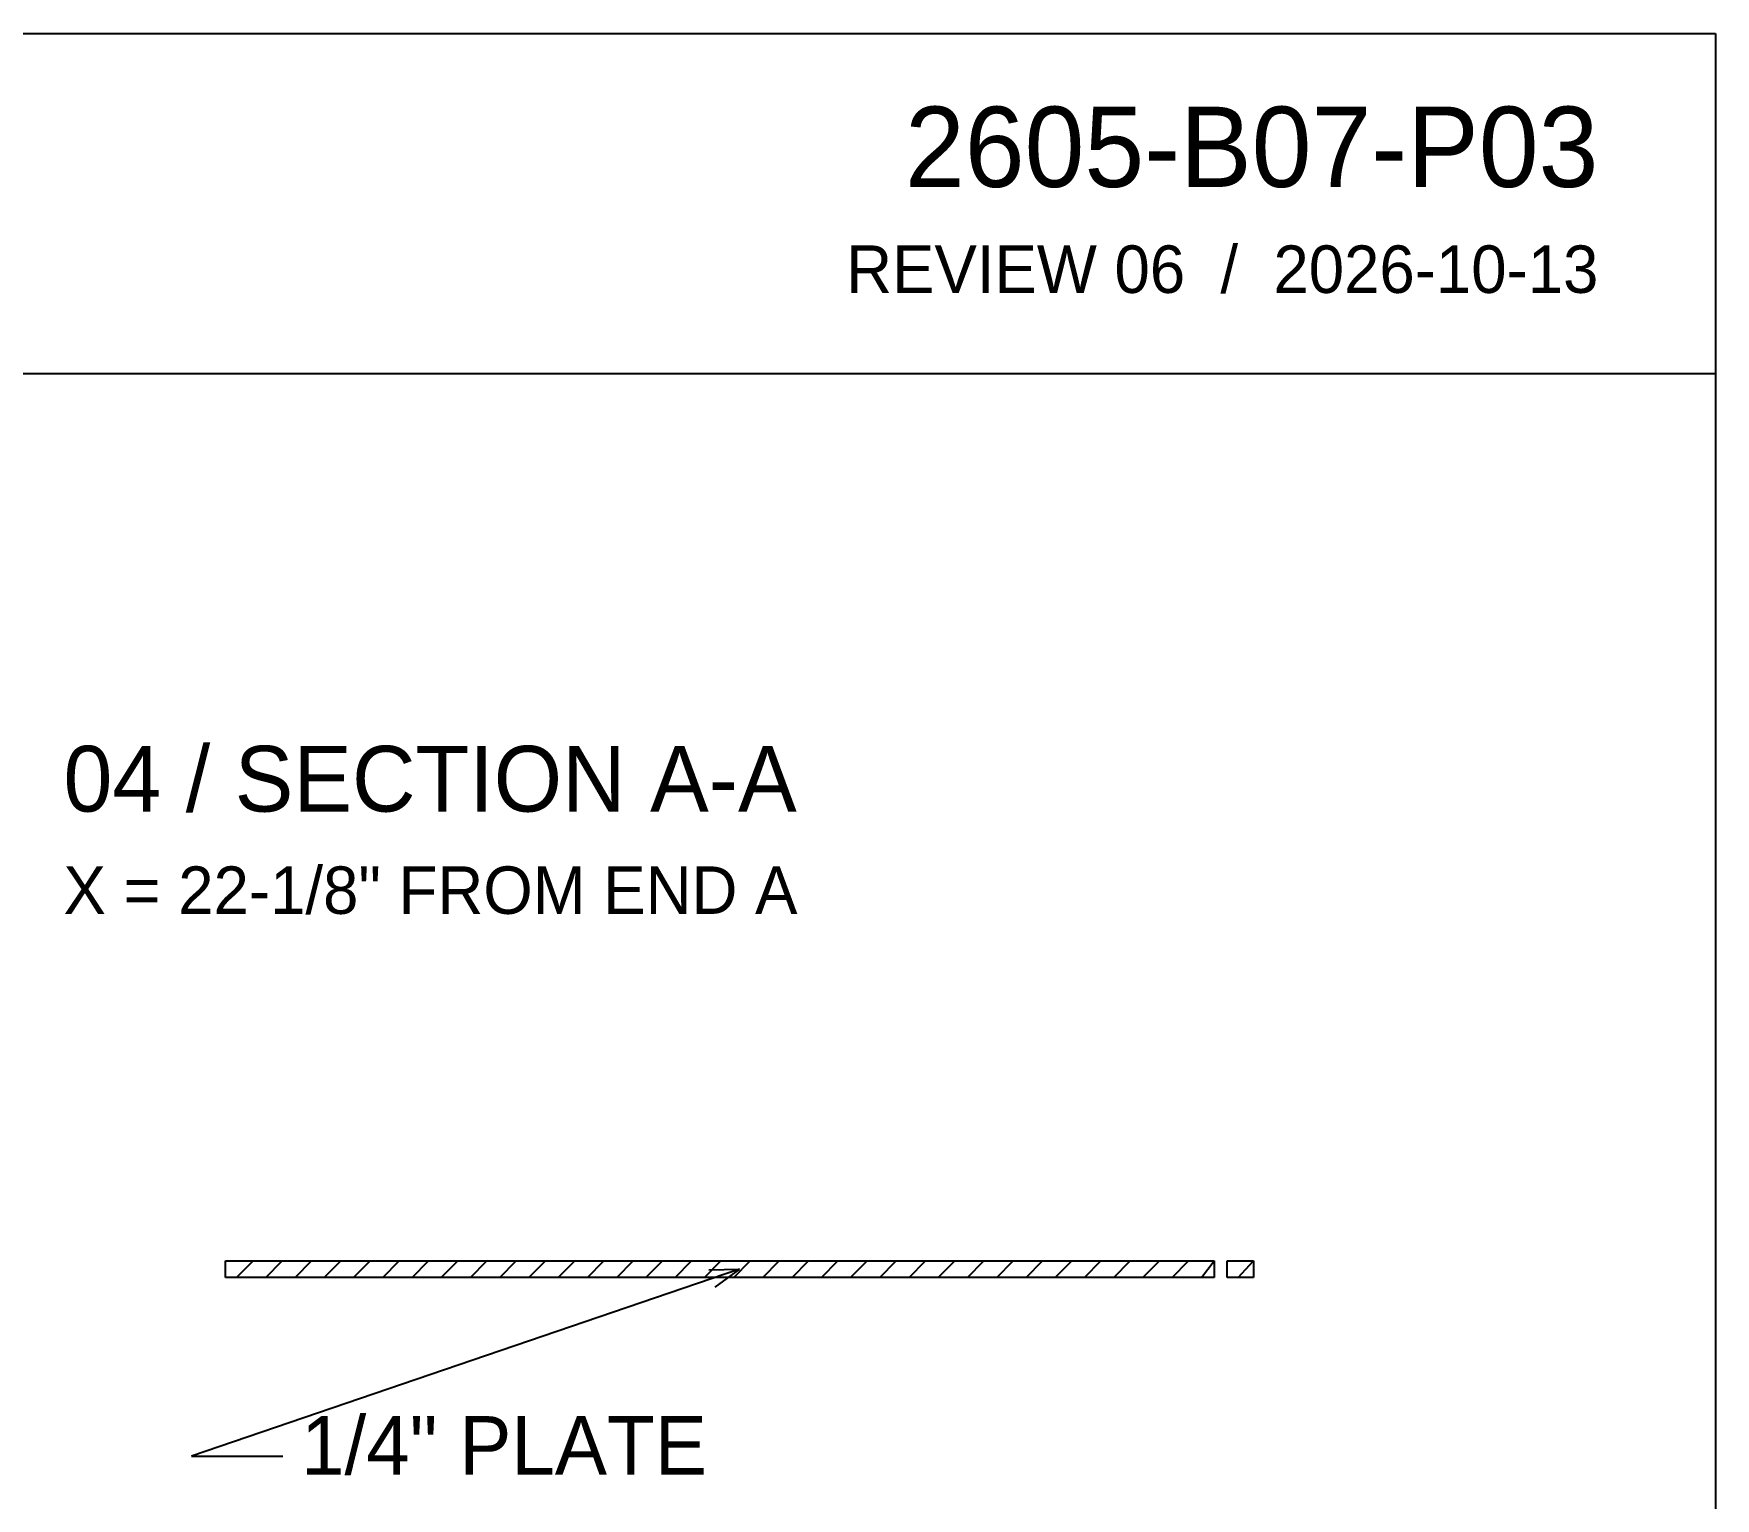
# Model space of a CAD drawing. Header units: inches. Extents: x 2 to 134, y 2 to 86.
# Drawn here: x 108.55 to 134.11, y 63.83 to 86.11 of the extents above; entities that cross this region are included whole.
import ezdxf
from ezdxf.enums import TextEntityAlignment as Align

# ---------------------------------------------------------------- set-up
doc = ezdxf.new("R2010")
doc.units = ezdxf.units.IN
doc.header["$MEASUREMENT"] = 0

msp = doc.modelspace()

# ---------------------------------------------------------------- linework, layer by layer
at = {"layer": 'ANNOTATION'}
for p, q in [((119.278, 67.319), (110.944, 64.472)), ((118.812, 67.307), (119.278, 67.319)), ((119.278, 67.319), (118.902, 67.044)), ((110.944, 64.472), (112.333, 64.472))]:
    msp.add_line(p, q, dxfattribs=at)
at = {"layer": 'OUTLINE'}
for p, q in [((1.889, 86.111), (134.111, 86.111)), ((134.111, 86.111), (134.111, 1.889)), ((1.889, 80.944), (134.111, 80.944)), ((111.465, 67.444), (126.49, 67.444)), ((111.465, 67.194), (111.465, 67.444)), ((111.632, 67.194), (111.882, 67.444)), ((112.076, 67.194), (112.326, 67.444)), ((112.521, 67.194), (112.771, 67.444)), ((112.965, 67.194), (113.215, 67.444)), ((113.41, 67.194), (113.66, 67.444)), ((113.854, 67.194), (114.104, 67.444)), ((114.299, 67.194), (114.549, 67.444)), ((114.743, 67.194), (114.993, 67.444)), ((115.188, 67.194), (115.438, 67.444)), ((115.632, 67.194), (115.882, 67.444)), ((116.076, 67.194), (116.326, 67.444)), ((116.521, 67.194), (116.771, 67.444)), ((116.965, 67.194), (117.215, 67.444)), ((117.41, 67.194), (117.66, 67.444)), ((117.854, 67.194), (118.104, 67.444)), ((118.299, 67.194), (118.549, 67.444)), ((118.743, 67.194), (118.993, 67.444)), ((119.188, 67.194), (119.438, 67.444)), ((119.632, 67.194), (119.882, 67.444)), ((120.076, 67.194), (120.326, 67.444)), ((120.521, 67.194), (120.771, 67.444)), ((120.965, 67.194), (121.215, 67.444)), ((121.41, 67.194), (121.66, 67.444)), ((121.854, 67.194), (122.104, 67.444)), ((122.299, 67.194), (122.549, 67.444)), ((122.743, 67.194), (122.993, 67.444)), ((123.188, 67.194), (123.438, 67.444)), ((123.632, 67.194), (123.882, 67.444)), ((124.076, 67.194), (124.326, 67.444)), ((124.521, 67.194), (124.771, 67.444)), ((124.965, 67.194), (125.215, 67.444)), ((125.41, 67.194), (125.66, 67.444)), ((125.854, 67.194), (126.104, 67.444)), ((126.299, 67.194), (126.49, 67.444)), ((126.49, 67.444), (126.49, 67.194)), ((126.691, 67.444), (127.09, 67.444)), ((126.691, 67.194), (126.691, 67.444)), ((126.857, 67.194), (127.09, 67.444)), ((127.09, 67.444), (127.09, 67.194)), ((126.49, 67.194), (111.465, 67.194)), ((127.09, 67.194), (126.691, 67.194))]:
    msp.add_line(p, q, dxfattribs=at)

# ---------------------------------------------------------------- texts
at = {"layer": 'ANNOTATION'}
for s, height, p in [('2605-B07-P03', 1.22222, (132.333, 83.778)), ('REVIEW 06  /  2026-10-13', 0.72222, (132.333, 82.167))]:
    msp.add_text(s, height=height, dxfattribs=at).set_placement(p, align=Align.RIGHT)
for s, height, p in [('04 / SECTION A-A', 1, (109, 74.278)), ('X = 22-1/8" FROM END A', 0.72222, (109, 72.722)), ('1/4" PLATE', 0.8889, (112.611, 64.194))]:
    msp.add_text(s, height=height, dxfattribs=at).set_placement(p)

doc.saveas('drawing.dxf')
